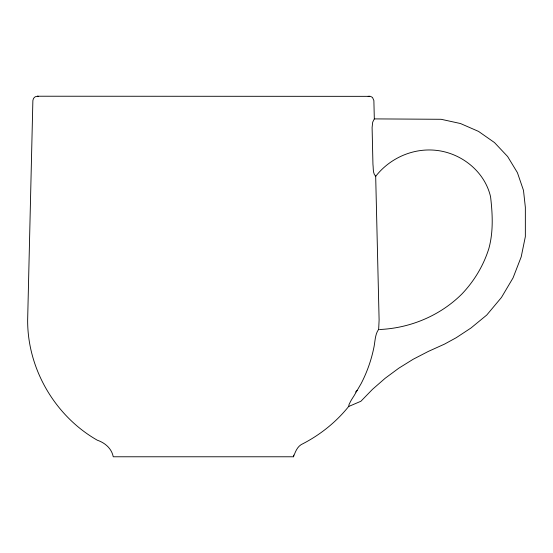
<?xml version="1.0" encoding="UTF-8"?>
<svg xmlns="http://www.w3.org/2000/svg" width="553" height="553" viewBox="0 0 553 553"><rect width="100%" height="100%" fill="white"/><g stroke="black" fill="none" stroke-linecap="round" stroke-linejoin="round"><path stroke-width="0.83" d="M378.653 329.54L379.109 319.993L375.681 176.248C372.639 173.538 373.496 168.126 372.943 164.262L372.1 127.515L372.701 122.172L374.319 118.895L373.876 100.549L372.494 97.446L370.469 96.346L37.452 96.222L35.205 96.761L33.526 98.351L32.876 100.549L27.65 319.993C27.367 368.74 54.989 416.084 97.293 440.202C105.001 442.829 111.63 448.428 113.254 456.778L293.505 456.778C295.184 452.313 296.913 447.294 301.157 444.619C319.482 435.432 335.885 422.437 348.715 406.407L349.088 404.381L350.892 400.835A15.567 1.659 -54.5 0 1 353.92 395.976L361.178 383.512A138.368 138.368 0 0 0 374.139 346.219C375.121 340.807 375.231 333.95 378.57 329.477M375.266 176.428L375.681 176.248M375.605 176.435C389.941 157.964 413.52 147.603 436.842 150.423C461.928 153.388 484.85 171.796 490.573 196.806C492.592 213.99 493.47 231.721 488.852 248.56C483.522 265.544 474.253 280.979 462.018 293.878C440.229 315.659 410.208 328.185 379.524 329.512M355.6 392.008L357.217 390.342M348.321 406.379L348.715 406.407M348.48 406.573L360.902 401.257L372.542 389.284L385.192 378.245L398.775 368.208L413.188 359.25L428.34 351.418L444.536 344.104L456.225 337.71L470.983 327.998L486.737 315.051L501.474 297.438L513.06 277.876L521.202 256.862L525.35 236.622L525.35 207.257L523.484 190.377L517.421 172.674L507.613 156.506L494.465 142.55L478.539 131.407L460.504 123.54L441.128 119.289L374.319 118.895M368.153 96.402L369.307 96.222M37.452 96.222L38.606 96.402M293.505 455.105L293.505 456.778"/></g></svg>
